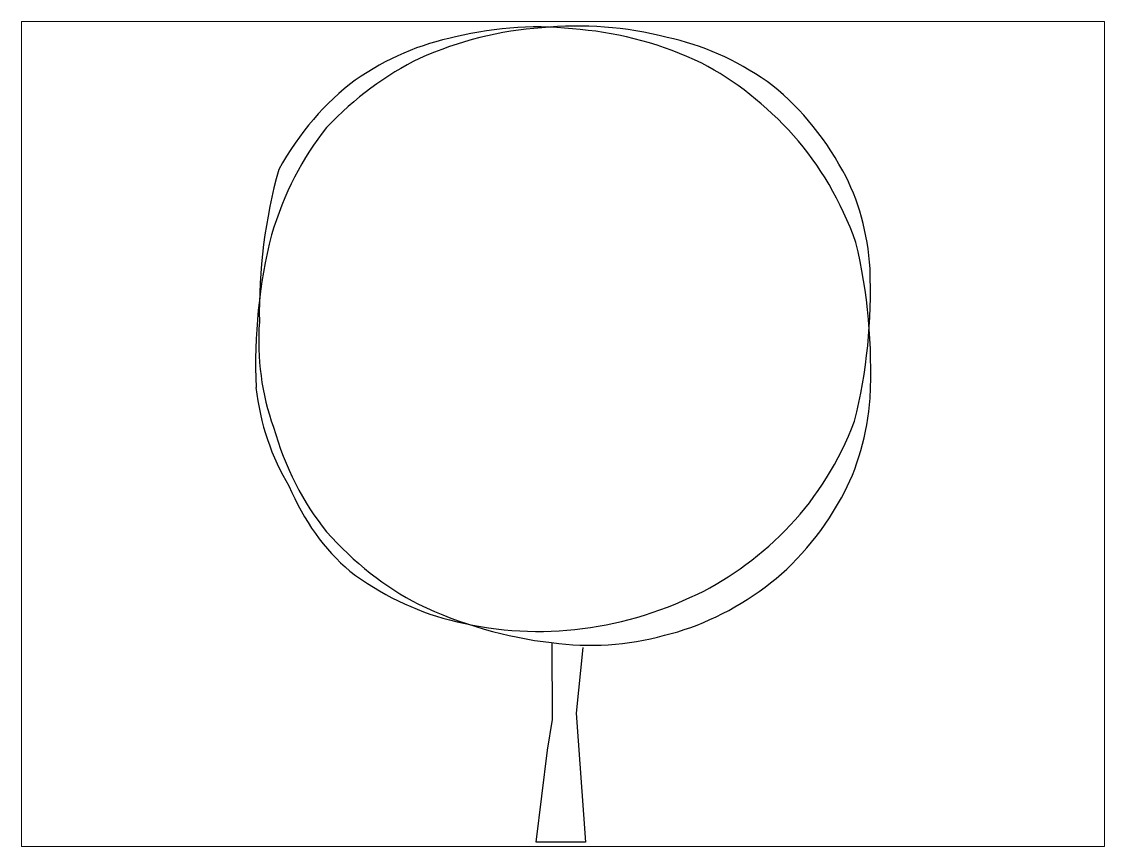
# Paper-space layout 'Layout1' of a CAD drawing. Header units: millimetres. Extents: x 1.05 to 9.45, y 0.8 to 7.2.
# The model-space entities are those that its viewports show. They can reach past a viewport. Long polylines and large blocks are cut down to what shows.
import ezdxf

# ---------------------------------------------------------------- set-up
doc = ezdxf.new("R2010")
doc.units = ezdxf.units.MM
doc.header["$MEASUREMENT"] = 0

# ---------------------------------------------------------------- blocks, each defined once
blk = doc.blocks.new('M_SITE2D_ELEV_TREES_Tree 2')
at = {"color": 0, "linetype": 'ByBlock'}
for p, q in [((-55.2, 601.5), (-57.3, 976.3)), ((94, 955.5), (61.2, 633.4)), ((-79.7, 451.3), (-55.2, 601.5)), ((61.2, 633.4), (105.9, 0)), ((-135.1, 0), (-79.7, 451.3)), ((105.9, 0), (-135.1, 0))]:
    blk.add_line(p, q, dxfattribs=at)
for centre, major_axis, start_param, end_param in [((2.1, 1007.4), (0, 2987.6), 0.049097, 0.321946), ((-128.4, 1043.8), (0, 2952.2), -0.094475, 0.182653), ((69.9, 961.9), (0, 3038.7), -0.192447, 0.078092), ((-61.6, 1073.9), (0, 2915.2), -0.343943, -0.065055), ((-296.6, 1860.4), (0, 2109.7), 0.14841, 0.476635), ((252.5, 1821.4), (0, 2149.7), -0.479834, -0.157792), ((-147.2, 1788.3), (0, 2184.6), 0.348629, 0.668088), ((88.3, 1808.9), (0, 2156.7), -0.696229, -0.371603), ((-450.7, 2363.3), (0, 1569.3), 0.507284, 0.933571), ((424.3, 2369.9), (0, 1558.2), -0.938693, -0.511908), ((-418.1, 2437.6), (0, 1455.9), 0.749654, 1.191243), ((370.8, 2259.5), (0, 1569.3), -1.122515, -0.696228), ((25.2, 2591.6), (0, 2022.9), 1.214601, 1.59124), ((801.7, 2738.5), (0, 934.4), -1.492707, -0.938693), ((0.6, 2338.3), (0, 2014.5), 1.248172, 1.624839), ((-54.9, 2313.3), (0, 2078.5), 4.646983, 5.018542), ((-8.3, 2702.6), (0, 2014.5), 4.389765, 4.766432), ((-762, 2458.1), (0, 977.3), 1.476321, 2.019073), ((-767.4, 2380.6), (0, 999.1), 1.722702, 2.258369), ((771, 2269.6), (0, 977.3), 4.075158, 4.61791), ((-464.9, 2524.3), (0, 1367.5), 1.937109, 2.393901), ((385.9, 2777.8), (0, 1558.2), 3.809685, 4.23647), ((-570.3, 2333.1), (0, 1189.5), 2.08642, 2.575185), ((414.1, 2621.9), (0, 1569.3), 3.648877, 4.075164), ((94.9, 3269.4), (0, 2184.6), 3.490222, 3.809681), ((-125, 3176.3), (0, 2156.7), 2.445369, 2.769994), ((-246.5, 3233.8), (0, 2184.6), 2.629688, 2.949147), ((200.1, 3135.2), (0, 2156.7), 3.324252, 3.648877), ((-124, 4072.2), (0, 3038.7), 3.219685, 3.490224), ((167.5, 4482.8), (0, 3517.4), 2.801568, 3.055427), ((-124, 4072.2), (0, 3038.7), 2.949141, 3.21968), ((129.7, 3390.2), (0, 2424.9), 3.037351, 3.343186)]:
    blk.add_ellipse(centre, major_axis=major_axis, ratio=0.75, start_param=start_param, end_param=end_param, dxfattribs=at)

msp = doc.modelspace()

# ---------------------------------------------------------------- block references
msp.add_blockref('M_SITE2D_ELEV_TREES_Tree 2', (14000, 18200))

psp = doc.layouts.get("Layout1")

# ---------------------------------------------------------------- viewports
at = {"layer": '0'}
psp.add_viewport(center=(5.25, 4), size=(8.4, 6.4), view_center_point=(13996.0862, 20201.0525), view_height=4041.68554, dxfattribs=at)

doc.saveas('drawing.dxf')
